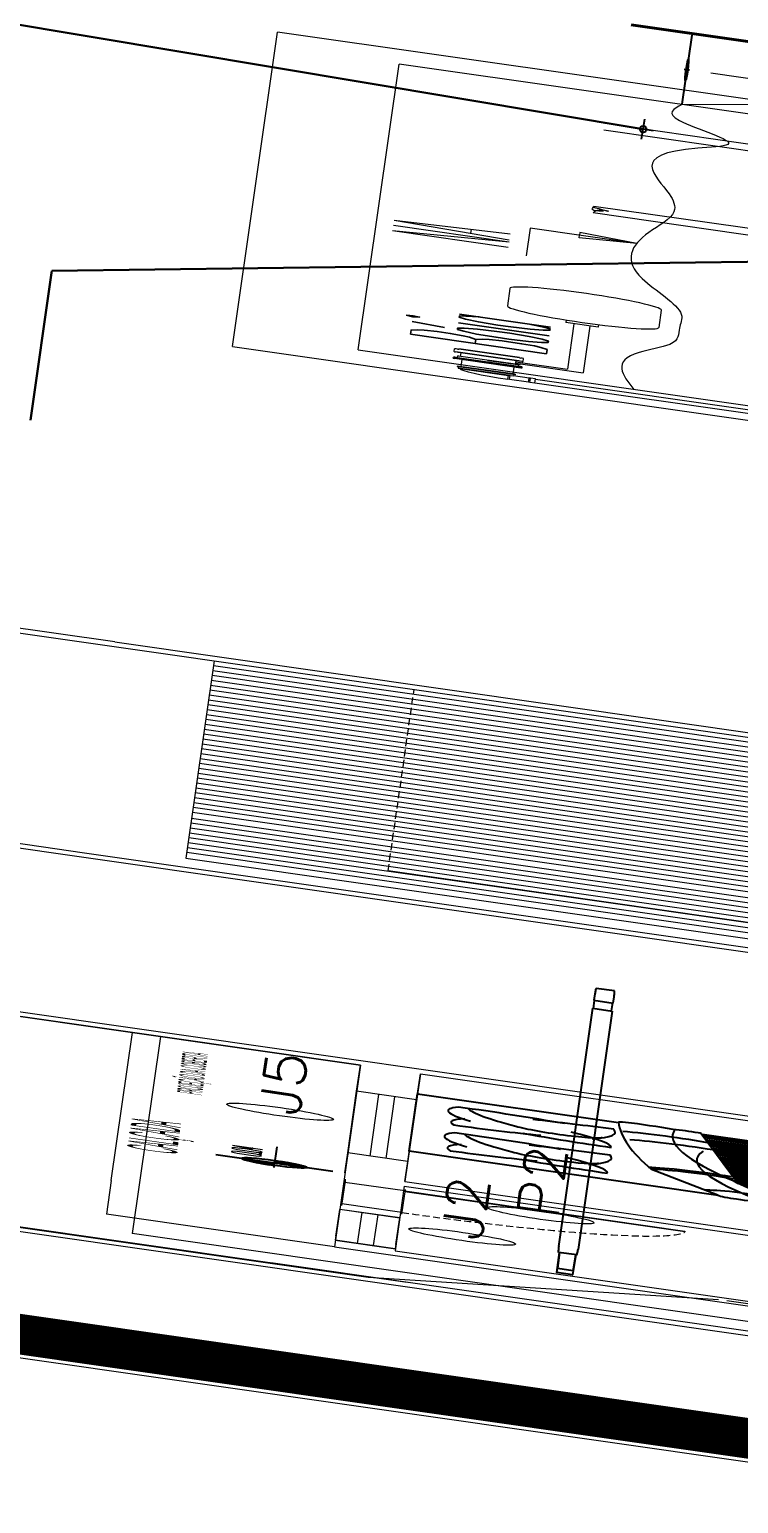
# Model space of a CAD drawing. Header units: millimetres. Extents: x -361192058 to 101130107379, y -14071650034 to 19218552450.
# Drawn here: x -126125 to -126020.8, y 40523.2 to 40739.9 of the extents above; entities that cross this region are included whole.
import ezdxf
from ezdxf.enums import TextEntityAlignment as Align

# ---------------------------------------------------------------- set-up
doc = ezdxf.new("R2010")
doc.units = ezdxf.units.MM
doc.header["$LTSCALE"] = 0.5
doc.linetypes.add('HIDDEN2', pattern=[0.1875, 0.125, -0.0625])
for name, color, linetype in [('02', 2, 'Continuous'), ('APBAN', 4, 'Continuous'), ('ARCO', 7, 'HIDDEN2'), ('COTAS', 7, 'Continuous'), ('DIVERSOS', 4, 'Continuous'), ('ESQUADRIA', 3, 'Continuous'), ('ESQUADRIAS', 3, 'Continuous'), ('HATCH', 8, 'Continuous'), ('MOBIL-I', 251, 'Continuous'), ('parede', 2, 'Continuous'), ('PISO', 8, 'Continuous'), ('projeção 02', 7, 'HIDDEN2'), ('TEXT02', 3, 'Continuous'), ('TEXTO2', 3, 'Continuous'), ('tubulação esg', 4, 'Continuous'), ('TUBULAÇÃO_HIDRÁULICA', 5, 'Continuous'), ('TXT_0', 7, 'Continuous')]:
    doc.layers.add(name, color=color, linetype=linetype)
doc.styles.add('ADITIVOCAD', font='ROMANS.shx')
doc.styles.add('COTAS', font='romans.shx')
doc.styles.add('R80', font='simplex.shx', dxfattribs={"height": 0.2})
doc.styles.add('ROMANS', font='romans', dxfattribs={"height": 0.1})
doc.styles.add('SANSSERIF', font='sas_____.pfb', dxfattribs={"height": 1})
doc.styles.get("Standard").update_dxf_attribs({"font": 'txt.shx', "height": 0.12})
doc.dimstyles.new('COTAS', dxfattribs={"dimtxt": 0.08, "dimasz": 0.06, "dimexe": 0.18, "dimexo": 0.0625, "dimgap": 0.05, "dimtad": 1, "dimdec": 4, "dimzin": 4, "dimdsep": 46, "dimtxsty": 'R80', "dimblk1": 'DOT', "dimblk2": 'DOT', "dimsah": 1, "dimcen": 0.09, "dimse1": 1, "dimse2": 1, "dimclrt": 150, "dimadec": 0, "dimazin": 0, "dimtfac": 1, "dimtdec": 4, "dimtmove": 2, "dimatfit": 3, "dimldrblk": 'DOT', "dimfxl": 0, "dimtolj": 1, "dimtzin": 0, "dimarcsym": 0})

# ---------------------------------------------------------------- blocks, each defined once
blk = doc.blocks.new('_Dot')
at = {"color": 0, "lineweight": -2}
blk.add_line((-0.5, 0), (-1, 0), dxfattribs=at)
at = {"color": 0, "const_width": 0.5}
blk.add_lwpolyline([(-0.25, 0, 1), (0.25, 0, 1)], format="xyb", close=True, dxfattribs=at)
blk = doc.blocks.new('DOT')
for p, q in [((0, -1.5), (0, 1.5)), ((1.5, 0), (-1.5, 0))]:
    blk.add_line(p, q)
blk.add_circle((0, 0), 0.5)
blk = doc.blocks.new('BOLA')
for p, q in [((0, -1.435), (0, 1.435)), ((-1.435, 0), (1.435, 0))]:
    blk.add_line(p, q)
blk.add_circle((0, 0), 0.452)
blk = doc.blocks.new('ADC_MCOZ_03')
for p, q in [((-0.2944, -0.66), (-0.2944, -0.68)), ((0.2944, -0.66), (0.2944, -0.68))]:
    blk.add_line(p, q)
for points in [[(-0.2625, -0.05), (-0.2525, 0), (0.2525, 0), (0.2625, -0.05)], [(-0.2523, -0.05), (-0.2443, -0.01), (0.2443, -0.01), (0.2523, -0.05)]]:
    blk.add_lwpolyline(points)
for points in [[(0.2984, -0.05, -0.414214), (0.3125, -0.0641), (0.3125, -0.66), (-0.3125, -0.66), (-0.3125, -0.0641, -0.414214), (-0.2984, -0.05)], [(-0.3125, -0.68), (-0.3125, -0.6959, 0.414214), (-0.2984, -0.71), (0.2984, -0.71, 0.414214), (0.3125, -0.6959), (0.3125, -0.68)]]:
    blk.add_lwpolyline(points, format="xyb", close=True)
blk = doc.blocks.new('A2')
at = {"color": 8}
for p, q in [((0.745, -2), (0.745, -0.7391)), ((0.795, -1.985), (0.795, -0.7352)), ((0.845, -2.0217), (0.845, -0.7314)), ((0.895, -2.027), (0.895, -0.7276)), ((0.245, -2), (0.245, -0.7773)), ((0.295, -2), (0.295, -0.7735)), ((0.345, -2), (0.345, -0.7697)), ((0.395, -2), (0.395, -0.7658)), ((0.445, -2), (0.445, -0.762)), ((0.495, -2), (0.495, -0.7582)), ((0.545, -2), (0.545, -0.7544)), ((0.595, -2), (0.595, -0.7505)), ((0.645, -2), (0.645, -0.7467)), ((0.695, -2), (0.695, -0.7429)), ((-0.255, -2), (-0.255, -0.8155)), ((-0.23, -0.9011), (-0.23, -0.8155)), ((-0.205, -2), (-0.205, -0.8117)), ((-0.18, -0.8694), (-0.18, -0.8117)), ((-0.155, -2), (-0.155, -0.8079)), ((-0.13, -0.8438), (-0.13, -0.8079)), ((-0.105, -2), (-0.105, -0.8041)), ((-0.08, -0.8236), (-0.08, -0.8041)), ((-0.055, -2), (-0.055, -0.8002)), ((-0.005, -2), (-0.005, -0.7964)), ((0.045, -2), (0.045, -0.7926)), ((0.095, -2), (0.095, -0.7888)), ((0.145, -2), (0.145, -0.7849)), ((0.195, -2), (0.195, -0.7811)), ((0.945, -2.0358), (0.945, -0.7964)), ((-0.505, -2), (-0.505, -0.8429)), ((-0.48, -1.283), (-0.48, -0.8429)), ((-0.455, -2), (-0.455, -0.8308)), ((-0.43, -1.1361), (-0.43, -0.8308)), ((-0.405, -2), (-0.405, -0.827)), ((-0.38, -1.0514), (-0.38, -0.827)), ((-0.355, -2), (-0.355, -0.8232)), ((-0.33, -0.9891), (-0.33, -0.8232)), ((-0.305, -2), (-0.305, -0.8194)), ((-0.28, -0.9404), (-0.28, -0.8194)), ((-0.655, -2), (-0.655, -0.8877)), ((-0.63, -2), (-0.63, -0.8877)), ((-0.605, -2), (-0.605, -0.8716)), ((-0.58, -2), (-0.58, -0.8716)), ((-0.555, -2), (-0.555, -0.8566)), ((-0.53, -2), (-0.53, -0.8566)), ((-0.755, -2), (-0.755, -0.9238)), ((-0.73, -2), (-0.73, -0.9238)), ((-0.705, -2), (-0.705, -0.9051)), ((-0.68, -2), (-0.68, -0.9051)), ((-0.855, -2.0453), (-0.855, -0.9652)), ((-0.83, -2.0453), (-0.83, -0.9652)), ((-0.805, -2.015), (-0.805, -0.9438)), ((-0.78, -2.015), (-0.78, -0.9438)), ((-0.93, -2.0331), (-0.93, -0.988)), ((-0.905, -2.0331), (-0.905, -0.988)), ((-0.88, -2.0331), (-0.88, -0.988)), ((-0.955, -2.0331), (-0.955, -1.2363)), ((-0.48, -2), (-0.48, -1.5323)), ((-0.43, -2), (-0.43, -1.6792)), ((-0.38, -2), (-0.38, -1.7639)), ((-0.33, -2), (-0.33, -1.8261)), ((-0.28, -2), (-0.28, -1.8749)), ((-0.23, -2), (-0.23, -1.9142)), ((-0.18, -2), (-0.18, -1.9459)), ((-0.13, -2), (-0.13, -1.9715)), ((-0.08, -2), (-0.08, -1.9917))]:
    blk.add_line(p, q, dxfattribs=at)
blk.add_lwpolyline([(-0.95, -0.7864), (-0.95, 0), (0.95, 0), (0.95, -0.5116)])
for points in [[(-0.4937, -0.1271, 0.14715), (-0.7437, -0.1021, 0.124017), (-0.6737, -0.3221, 8.542003)], [(-0.1887, -0.3771, 0.115099), (-0.1437, -0.1071, 0.202892), (-0.5437, -0.1421, 4.019894)], [(0.3563, -0.1271, 0.14715), (0.1063, -0.1021, 0.124017), (0.1763, -0.3221, 8.542003)], [(0.6613, -0.3771, 0.115099), (0.7063, -0.1071, 0.202892), (0.3063, -0.1421, 4.019894)], [(-0.6937, -0.2771, 0.09902), (-0.7437, -0.5021, 0.169064), (-0.4337, -0.3971, -0.343387)], [(0.1563, -0.2771, 0.09902), (0.1063, -0.5021, 0.169064), (0.4163, -0.3971, -0.343387)], [(-0.5537, -0.4521, 0.112206), (-0.1437, -0.5021, 0.070755), (-0.2037, -0.2971, -1.551943)], [(0.2963, -0.4521, 0.112206), (0.7063, -0.5021, 0.070755), (0.6463, -0.2971, -1.551943)], [(-0.2692, -0.7939, 0.075988), (-0.9427, -1.0061, -0.502824), (-0.9784, -0.9878, -0.142549), (-0.9692, -0.9109, -0.066811), (-0.981, -0.8335, -0.328343), (-0.9467, -0.7851), (-0.4192, -0.6109, -0.025749), (0.9573, -0.5114, -0.334099), (0.9818, -0.5287, -0.185174), (0.975, -0.6509, -0.187316), (0.982, -0.7142, -0.311124), (0.9734, -0.7216), (-0.4842, -0.8331)], [(-0.9427, -1.0061), (-0.96, -1.33), (-0.95, -1.485), (-0.955, -1.755), (-0.97, -1.89), (-0.975, -1.915, -1.132782), (-0.99, -1.91, 0.98261), (-1.01, -1.9, 0.32203), (-1.005, -1.935), (-1.005, -1.975, 0.439902), (-0.945, -2.03, -0.126697), (-0.885, -2.04, 0.376451), (-0.805, -2.015, -0.344872), (-0.765, -2), (0.755, -2, 0.181335), (0.795, -1.985, -0.809524), (0.815, -2, 0.220339), (0.815, -2.025), (0.86, -2.02), (0.935, -2.035, 0.501823), (0.985, -1.99, 0.315909), (0.975, -1.855, 0.473766), (0.97, -1.855, -0.12128), (0.95, -1.87), (0.955, -1.72), (0.95, -1.4), (0.955, -1.225), (0.9441, -0.7247)]]:
    blk.add_lwpolyline(points, format="xyb")
for points in [[(-0.4387, -0.4771, -0.804152), (-0.4937, -0.2571, -0.132344), (-0.1487, -0.1321, -0.042249)], [(0.4113, -0.4771, -0.804152), (0.3563, -0.2571, -0.132344), (0.7013, -0.1321, -0.042249)], [(0.4402, -0.5463, -0.26737), (0.4937, -0.7722, -7.474594)], [(0.6742, -0.5256, -0.289881), (0.7012, -0.7503, 10.034941)], [(-0.414, -0.61, -0.337543), (-0.3491, -0.8188, -6.119059)], [(-0.3702, -0.6025, -0.348871), (-0.2917, -0.8128, -6.119059)], [(-0.4161, -0.8227, -0.081114), (0.9793, -0.655, -24.776446)], [(-0.9692, -0.9109, -0.10864), (0.4143, -0.7327, -11.759975)], [(-0.8449, -0.7515, -0.424879), (-0.772, -0.9305, 6.281867)], [(-0.055, -2, -0.838761), (0.095, -0.7888, -0.295511)]]:
    blk.add_lwpolyline(points, format="xyb", dxfattribs=at)
blk = doc.blocks.new('Adc_nivelpl')
h = blk.add_hatch()
h.set_pattern_fill('_U', color=256, scale=0.005, angle=45, style=0, double=1)
h.set_pattern_definition([(45, (-5.8772514, -3.5161936), (-0.003535534, 0.003535534), []), (135, (-5.8772514, -3.5161936), (-0.003535534, -0.003535534), [])])
h.paths.add_polyline_path([(0.1954, -0.0865, 0.414214), (0.0865, -0.1954), (0.1954, -0.1954)])
h.paths.add_polyline_path([(0.1954, -0.1954), (0.1954, -0.3043, 0.414214), (0.3043, -0.1954)])
for p, q in [((0.1954, 0), (0.1954, -0.3908)), ((0.8958, -0.1954), (0, -0.1954))]:
    blk.add_line(p, q)
blk.add_circle((0.1954, -0.1954), 0.1089)
at = {"flags": 8}
blk.add_attdef('NIVEL', (0.3642, -0.1501), '', height=0.1, dxfattribs=at)
blk = doc.blocks.new('APROVADO QUADRA 21.2 MBVII')
at = {"layer": '02', "color": 8, "lineweight": 18}
for p, q in [((4240.5794, 2278.3595), (4240.5794, 2278.7095)), ((4234.6794, 2277.8595), (4234.6794, 2278.4295)), ((4240.5794, 2278.3595), (4234.1794, 2278.3595)), ((4234.1794, 2272.5595), (4234.1794, 2278.3595)), ((4240.5794, 2277.8595), (4240.5794, 2278.3595)), ((4246.3712, 2278.3595), (4246.3712, 2272.6595)), ((4233.8794, 2276.9095), (4233.8794, 2278.0095)), ((4240.5794, 2278.0095), (4240.5794, 2277.8595)), ((4234.6794, 2277.8595), (4234.6794, 2273.1595)), ((4240.5794, 2277.8595), (4234.6794, 2277.8595)), ((4235.8951, 2277.8595), (4234.8951, 2277.8595)), ((4234.8951, 2277.8595), (4234.8951, 2277.7092)), ((4235.8951, 2277.7092), (4235.8951, 2277.8595)), ((4246.8811, 2273.1595), (4246.8811, 2277.8595)), ((4234.8294, 2277.7095), (4234.8294, 2273.3095)), ((4236.9294, 2277.7095), (4234.8294, 2277.7095)), ((4234.8951, 2277.7092), (4235.8951, 2277.7092)), ((4236.9294, 2277.7095), (4236.9294, 2273.1595)), ((4240.5794, 2277.7095), (4237.0794, 2277.7095)), ((4237.0794, 2277.7095), (4237.0794, 2273.1595)), ((4237.0794, 2277.7095), (4237.0794, 2273.1595))]:
    blk.add_line(p, q, dxfattribs=at)
at = {"layer": '02', "color": 4, "lineweight": 18}
blk.add_line((4272.5991, 2277.4082), (4274.1607, 2276.5807), dxfattribs=at)
at = {"layer": '02', "color": 7, "lineweight": 18}
blk.add_line((4273.7256, 2273.8438), (4273.7256, 2277.3482), dxfattribs=at)
at = {"layer": '02', "lineweight": 18}
blk.add_lwpolyline([(4229.7208, 2238.7047), (4290.9208, 2238.7047), (4290.9208, 2283.2547), (4229.7208, 2283.2547)], close=True, dxfattribs=at)
at = {"layer": '02', "lineweight": 18, "const_width": 0.1}
blk.add_lwpolyline([(4230.4708, 2239.4547), (4290.1708, 2239.4547), (4290.1708, 2282.5047), (4230.4708, 2282.5047)], close=True, dxfattribs=at)
at = {"layer": 'ARCO', "color": 8, "lineweight": 18}
blk.add_arc((4236.8007, 2277.7272), 0.7227, 181.6504, 265.8407, dxfattribs=at)
at = {"layer": 'COTAS', "lineweight": 18}
for p, q in [((4267.9733, 2277.7368), (4267.0717, 2277.7368)), ((4267.973, 2277.4702), (4267.9733, 2277.7368)), ((4267.8839, 2277.6135), (4267.9732, 2277.6134)), ((4267.973, 2277.4702), (4267.8839, 2277.6135)), ((4268.0621, 2277.6135), (4267.9728, 2277.6134)), ((4267.973, 2277.4702), (4268.0621, 2277.6135))]:
    blk.add_line(p, q, dxfattribs=at)
blk.add_open_spline([(4272.5991, 2277.4082), (4272.4235, 2277.4271), (4272.0615, 2277.466), (4271.6268, 2277.2155), (4270.8593, 2277.5395), (4270.0402, 2277.4193), (4269.0739, 2277.3751), (4268.1383, 2277.478), (4267.0535, 2277.506), (4266.094, 2277.3194), (4265.4362, 2277.342), (4264.9619, 2277.3256), (4264.2579, 2277.5023), (4263.7201, 2277.4588), (4263.3177, 2277.4262)], degree=3, knots=[0, 0, 0, 0, 0.524106, 1.079856, 1.342524, 2.93107, 3.472606, 4.25026, 5.747679, 6.709959, 7.160989, 7.720557, 8.12396, 9.322028, 9.322028, 9.322028, 9.322028], dxfattribs=at)
at = {"layer": 'DIVERSOS', "color": 8, "lineweight": 18}
for p, q in [((4245.9212, 2278.6095), (4245.9212, 2281.0095)), ((4252.9212, 2278.6095), (4252.9212, 2281.0095)), ((4246.0712, 2278.6095), (4246.0712, 2280.8595)), ((4252.7712, 2280.8595), (4252.7712, 2278.6095)), ((4245.9212, 2256.0095), (4245.9212, 2278.6095)), ((4246.0712, 2256.5095), (4246.0712, 2278.6095)), ((4235.0313, 2277.8595), (4235.8951, 2277.8595)), ((4237.7294, 2277.8595), (4239.7294, 2277.8595)), ((4235.0313, 2277.7095), (4235.8313, 2277.7095)), ((4237.7294, 2277.7095), (4239.7294, 2277.7095))]:
    blk.add_line(p, q, dxfattribs=at)
at = {"layer": 'ESQUADRIA', "color": 8, "lineweight": 18}
for p, q in [((4235.8951, 2277.8045), (4234.8951, 2277.8045)), ((4239.7294, 2277.8045), (4237.7294, 2277.8045)), ((4235.8951, 2277.7645), (4234.8951, 2277.7645)), ((4239.7294, 2277.7645), (4237.7294, 2277.7645))]:
    blk.add_line(p, q, dxfattribs=at)
at = {"layer": 'ESQUADRIAS', "color": 8, "lineweight": 18}
for p, q in [((4252.7712, 2278.6095), (4252.7712, 2271.6095)), ((4252.9212, 2278.6095), (4252.9212, 2263.6095)), ((4252.7712, 2278.3595), (4246.3712, 2278.3595))]:
    blk.add_line(p, q, dxfattribs=at)
for points in [[(4236.0283, 2277.7064), (4236.0783, 2277.7064), (4236.0783, 2277.8564), (4236.0283, 2277.8564)], [(4236.8283, 2277.7064), (4236.7783, 2277.7064), (4236.7783, 2277.8564), (4236.8283, 2277.8564)], [(4236.7783, 2277.0064), (4236.7483, 2277.0064), (4236.7483, 2277.7064), (4236.7783, 2277.7064), (4236.7783, 2277.0064)]]:
    blk.add_lwpolyline(points, dxfattribs=at)
at = {"layer": 'HATCH', "color": 8, "lineweight": 18}
for p, q in [((4246.5475, 2272.6595), (4246.5475, 2278.3595)), ((4246.7062, 2277.2095), (4246.7062, 2278.3595)), ((4246.865, 2277.2095), (4246.865, 2278.3595)), ((4247.0237, 2277.2095), (4247.0237, 2278.3595)), ((4247.1825, 2277.2095), (4247.1825, 2278.3595)), ((4247.3412, 2277.2095), (4247.3412, 2278.3595)), ((4247.5, 2277.2095), (4247.5, 2278.3595)), ((4247.6587, 2277.2095), (4247.6587, 2278.3595)), ((4247.85, 2266.3595), (4247.85, 2278.3595)), ((4248.0087, 2266.3595), (4248.0087, 2278.3595)), ((4248.1675, 2266.3595), (4248.1675, 2278.3595)), ((4248.3262, 2266.3595), (4248.3262, 2278.3595)), ((4248.485, 2266.3595), (4248.485, 2278.3595)), ((4248.6437, 2266.3595), (4248.6437, 2278.3595)), ((4248.8025, 2266.3595), (4248.8025, 2278.3595)), ((4248.9612, 2273.7734), (4248.9612, 2278.3595)), ((4249.12, 2273.7734), (4249.12, 2278.3595)), ((4249.2787, 2274.1124), (4249.2787, 2278.3595)), ((4249.4375, 2274.2727), (4249.4375, 2278.3595)), ((4249.5962, 2274.4329), (4249.5962, 2278.3595)), ((4249.755, 2274.5932), (4249.755, 2278.3595)), ((4249.9137, 2274.727), (4249.9137, 2278.3595)), ((4250.0725, 2277.2095), (4250.0725, 2278.3595)), ((4250.2312, 2277.2095), (4250.2312, 2278.3595)), ((4250.39, 2277.2095), (4250.39, 2278.3595)), ((4250.5487, 2277.2095), (4250.5487, 2278.3595)), ((4250.7075, 2277.2095), (4250.7075, 2278.3595)), ((4250.8662, 2277.2095), (4250.8662, 2278.3595)), ((4251.025, 2277.2095), (4251.025, 2278.3595)), ((4251.1837, 2277.2095), (4251.1837, 2278.3595)), ((4251.3425, 2277.2095), (4251.3425, 2278.3595)), ((4251.5012, 2277.2095), (4251.5012, 2278.3595)), ((4251.66, 2277.2095), (4251.66, 2278.3595)), ((4251.8187, 2277.2095), (4251.8187, 2278.3595)), ((4251.9775, 2277.2095), (4251.9775, 2278.3595)), ((4252.1362, 2277.2095), (4252.1362, 2278.3595)), ((4252.295, 2277.2095), (4252.295, 2278.3595)), ((4252.4537, 2277.2095), (4252.4537, 2278.3595)), ((4252.6125, 2277.2095), (4252.6125, 2278.3595)), ((4246.7062, 2272.6595), (4246.7062, 2277.2095)), ((4246.865, 2272.6595), (4246.865, 2277.2095)), ((4247.0237, 2272.6595), (4247.0237, 2277.2095)), ((4247.1825, 2266.3595), (4247.1825, 2277.2095)), ((4247.3412, 2266.3595), (4247.3412, 2277.2095)), ((4247.5, 2266.3595), (4247.5, 2277.2095)), ((4247.6587, 2266.3595), (4247.6587, 2277.2095)), ((4250.0725, 2274.5908), (4250.0725, 2277.2095)), ((4250.2312, 2274.4482), (4250.2312, 2277.2095)), ((4250.39, 2274.2879), (4250.39, 2277.2095)), ((4250.5487, 2274.1277), (4250.5487, 2277.2095)), ((4250.7075, 2273.7734), (4250.7075, 2277.2095)), ((4250.8662, 2273.7734), (4250.8662, 2277.2095)), ((4251.025, 2272.6139), (4251.025, 2277.2095)), ((4251.1837, 2272.6139), (4251.1837, 2277.2095)), ((4251.3425, 2275.7978), (4251.3425, 2277.2095)), ((4251.5012, 2275.7978), (4251.5012, 2277.2095)), ((4251.66, 2275.4178), (4251.66, 2277.2095)), ((4251.8187, 2270.8095), (4251.8187, 2277.2095)), ((4251.9775, 2270.8095), (4251.9775, 2277.2095)), ((4252.1362, 2270.8095), (4252.1362, 2277.2095)), ((4252.295, 2270.8095), (4252.295, 2277.2095)), ((4252.4537, 2270.8095), (4252.4537, 2277.2095)), ((4252.6125, 2270.8095), (4252.6125, 2277.2095))]:
    blk.add_line(p, q, dxfattribs=at)
at = {"layer": 'parede', "color": 8, "lineweight": 18}
for p, q in [((4233.7294, 2256.0095), (4233.7294, 2281.0095)), ((4240.7294, 2281.0095), (4240.7294, 2256.0095)), ((4233.8794, 2277.6688), (4233.8794, 2280.8595)), ((4240.5794, 2280.8595), (4240.5794, 2277.8595)), ((4234.8951, 2277.7095), (4234.8951, 2277.8595)), ((4235.8951, 2277.7095), (4235.8951, 2277.8595)), ((4237.0794, 2277.8595), (4237.7294, 2277.8595)), ((4237.7294, 2277.7095), (4237.7294, 2277.8595)), ((4239.7294, 2277.8595), (4240.5794, 2277.8595)), ((4239.7294, 2277.7095), (4239.7294, 2277.8595)), ((4236.0783, 2277.7064), (4236.0783, 2277.8564)), ((4236.8783, 2277.8564), (4236.7783, 2277.8564)), ((4236.7783, 2277.7064), (4236.7783, 2277.8564)), ((4237.0794, 2277.7095), (4237.7294, 2277.7095)), ((4239.7294, 2277.7095), (4240.5794, 2277.7095)), ((4240.5794, 2277.7095), (4240.5794, 2273.6995)), ((4233.8794, 2273.3095), (4233.8794, 2276.9095))]:
    blk.add_line(p, q, dxfattribs=at)
at = {"layer": 'parede', "color": 7, "lineweight": 18}
for p, q in [((4262.8536, 2278.4245), (4273.0632, 2278.4245)), ((4262.8536, 2278.4245), (4262.8536, 2265.8972)), ((4273.0632, 2270.0712), (4273.0632, 2278.4245)), ((4263.3177, 2278.1151), (4263.3177, 2273.7838)), ((4263.3177, 2278.1151), (4272.5991, 2278.1151)), ((4272.5991, 2273.7838), (4272.5991, 2278.1151))]:
    blk.add_line(p, q, dxfattribs=at)
at = {"layer": 'PISO', "color": 8, "lineweight": 18}
for p, q in [((4235.7784, 2278.4295), (4234.6794, 2278.4295)), ((4235.7784, 2278.4295), (4240.5794, 2278.4295)), ((4236.8283, 2277.8564), (4236.0283, 2277.8564)), ((4236.8283, 2277.7064), (4236.0283, 2277.7064))]:
    blk.add_line(p, q, dxfattribs=at)
for centre in [(4238.7294, 2278.04), (4235.5909, 2277.5497), (4236.6254, 2277.3646)]:
    blk.add_circle(centre, 0.1333, dxfattribs=at)
at = {"layer": 'projeção 02', "color": 8, "lineweight": 18}
blk.add_line((4246.8811, 2277.8595), (4252.7712, 2277.8595), dxfattribs=at)
at = {"layer": 'tubulação esg', "lineweight": 18}
for p, q in [((4263.1936, 2277.8638), (4263.1897, 2277.86)), ((4263.1897, 2277.86), (4263.1897, 2277.7383)), ((4263.1936, 2277.7344), (4263.1936, 2277.8638)), ((4263.2411, 2277.8638), (4263.1936, 2277.8638)), ((4263.2443, 2277.867), (4263.2411, 2277.8638)), ((4263.2411, 2277.7255), (4263.2411, 2277.8638)), ((4263.2443, 2277.7224), (4263.2443, 2277.867)), ((4263.257, 2277.867), (4263.2443, 2277.867)), ((4263.257, 2277.7224), (4263.257, 2277.867)), ((4263.4823, 2277.7177), (4263.4823, 2277.8692)), ((4263.4823, 2277.8692), (4263.4857, 2277.8692)), ((4263.4892, 2277.8726), (4263.4892, 2277.8761)), ((4263.4892, 2277.7177), (4263.4892, 2277.8692)), ((4263.4926, 2277.8795), (4263.5201, 2277.8795)), ((4263.4926, 2277.8761), (4263.4926, 2277.7108)), ((4263.5201, 2277.7108), (4263.5201, 2277.8761)), ((4263.5235, 2277.8726), (4263.5235, 2277.8761)), ((4263.5235, 2277.7177), (4263.5235, 2277.8692)), ((4263.527, 2277.8692), (4263.5785, 2277.8692)), ((4263.5802, 2277.7194), (4263.5802, 2277.8675)), ((4263.5802, 2277.8621), (4263.6913, 2277.8621)), ((4263.6913, 2277.8692), (4263.6947, 2277.8692)), ((4263.6913, 2277.7177), (4263.6913, 2277.8692)), ((4263.6982, 2277.8726), (4263.6982, 2277.8761)), ((4263.6982, 2277.7177), (4263.6982, 2277.8692)), ((4263.7016, 2277.8795), (4263.7955, 2277.8795)), ((4263.7989, 2277.8726), (4263.7989, 2277.8761)), ((4263.7989, 2277.7177), (4263.7989, 2277.8692)), ((4263.8058, 2277.8692), (4263.8024, 2277.8692)), ((4263.8058, 2277.7177), (4263.8058, 2277.8692)), ((4263.257, 2277.8571), (4263.4823, 2277.8571)), ((4263.5675, 2277.7934), (4263.5737, 2277.7934)), ((4263.5675, 2277.7135), (4263.5675, 2277.7934)), ((4263.5737, 2277.7135), (4263.5737, 2277.7934)), ((4265.9615, 2277.7653), (4265.4014, 2277.7653)), ((4263.0642, 2277.7344), (4263.068, 2277.7383)), ((4263.0642, 2277.6868), (4263.0642, 2277.7344)), ((4263.0642, 2277.7344), (4263.1936, 2277.7344)), ((4263.068, 2277.7383), (4263.1897, 2277.7383)), ((4263.1897, 2277.7383), (4263.1936, 2277.7344)), ((4263.1936, 2277.7344), (4263.2024, 2277.7255)), ((4263.2024, 2277.6868), (4263.2024, 2277.7255)), ((4263.2411, 2277.7255), (4263.2024, 2277.7255)), ((4263.2443, 2277.7224), (4263.2411, 2277.7255)), ((4263.257, 2277.7224), (4263.2443, 2277.7224)), ((4263.257, 2277.7276), (4263.4823, 2277.7276)), ((4263.4823, 2277.7177), (4263.4857, 2277.7177)), ((4263.4892, 2277.7108), (4263.4892, 2277.7142)), ((4263.5235, 2277.7108), (4263.5235, 2277.7142)), ((4263.527, 2277.7177), (4263.5675, 2277.7177)), ((4263.5675, 2277.7135), (4263.5737, 2277.7135)), ((4263.5737, 2277.7177), (4263.5785, 2277.7177)), ((4263.5802, 2277.7247), (4263.6913, 2277.7247)), ((4263.6168, 2277.7247), (4263.6168, 2277.5558)), ((4263.6572, 2277.7247), (4263.6572, 2277.5961)), ((4263.6913, 2277.7177), (4263.6947, 2277.7177)), ((4263.6982, 2277.7108), (4263.6982, 2277.7142)), ((4263.7989, 2277.7108), (4263.7989, 2277.7142)), ((4263.8058, 2277.7177), (4263.8024, 2277.7177)), ((4263.061, 2277.6837), (4263.0642, 2277.6868)), ((4263.061, 2277.671), (4263.061, 2277.6837)), ((4263.061, 2277.6837), (4263.2056, 2277.6837)), ((4263.0642, 2277.6868), (4263.2024, 2277.6868)), ((4263.2056, 2277.6837), (4263.2024, 2277.6868)), ((4263.2056, 2277.671), (4263.2056, 2277.6837)), ((4263.4926, 2277.7074), (4263.5201, 2277.7074)), ((4263.7016, 2277.7074), (4263.7955, 2277.7074)), ((4263.061, 2277.671), (4263.2056, 2277.671)), ((4263.0727, 2277.671), (4263.0727, 2271.9314)), ((4263.1939, 2277.671), (4263.1939, 2271.9314)), ((4265.2164, 2277.6163), (4265.1332, 2277.6163)), ((4265.1332, 2277.5356), (4265.1332, 2277.6163)), ((4265.1332, 2277.5961), (4263.6572, 2277.5961)), ((4268.7431, 2274.1983), (4268.7431, 2277.5879)), ((4268.9574, 2274.1983), (4268.9574, 2277.5879)), ((4271.436, 2277.5903), (4271.4351, 2272.2313)), ((4271.6388, 2272.2313), (4271.6388, 2277.5903)), ((4265.1332, 2277.5558), (4263.6168, 2277.5558)), ((4265.2164, 2277.5356), (4265.1332, 2277.5356)), ((4265.9615, 2277.3866), (4265.4014, 2277.3866))]:
    blk.add_line(p, q, dxfattribs=at)
for centre, radius, start, end in [((4263.1929, 2277.735), 0.125, 91.4733, 178.5267), ((4263.4857, 2277.8726), 0.00344, 270, 0), ((4263.4926, 2277.8761), 0.00344, 90, 180), ((4263.5201, 2277.8761), 0.00344, 0, 90), ((4263.527, 2277.8726), 0.00344, 180, 270), ((4263.5785, 2277.8675), 0.00172, 0, 90), ((4263.6947, 2277.8726), 0.00344, 270, 0), ((4263.7016, 2277.8761), 0.00344, 90, 180), ((4263.7955, 2277.8761), 0.00344, 0, 90), ((4263.8024, 2277.8726), 0.00344, 180, 270), ((4265.4014, 2277.5759), 0.1894, 90, 270), ((4265.9615, 2277.5759), 0.1894, 270, 90), ((4263.4857, 2277.7142), 0.00344, 0, 90), ((4263.527, 2277.7142), 0.00344, 90, 180), ((4263.5785, 2277.7194), 0.00172, 270, 0), ((4263.6947, 2277.7142), 0.00344, 0, 90), ((4263.8024, 2277.7142), 0.00344, 90, 180), ((4263.4926, 2277.7108), 0.00344, 180, 270), ((4263.5201, 2277.7108), 0.00344, 270, 0), ((4263.7016, 2277.7108), 0.00344, 180, 270), ((4263.7955, 2277.7108), 0.00344, 270, 0)]:
    blk.add_arc(centre, radius, start, end, dxfattribs=at)
for points in [[(4268.9372, 2277.5918), (4268.8661, 2277.5508), (4268.8172, 2277.5823), (4268.7431, 2277.5879)], [(4268.8438, 2277.5633), (4268.8862, 2277.591), (4268.9574, 2277.5879)]]:
    blk.add_spline(points, degree=3, dxfattribs=at)
at = {"layer": 'TUBULAÇÃO_HIDRÁULICA', "lineweight": 18}
for p, q in [((4233.857, 2277.7663), (4233.8601, 2280.5207)), ((4234.7439, 2276.9), (4233.857, 2277.7663)), ((4234.7456, 2275.9926), (4234.7456, 2276.8786))]:
    blk.add_line(p, q, dxfattribs=at)
at = {"layer": '02', "color": 7, "lineweight": 18, "xscale": 0.06, "yscale": 0.06, "zscale": 0.06, "rotation": 90}
blk.add_blockref('BOLA', (4273.7256, 2277.4082), dxfattribs=at)
at = {"layer": 'MOBIL-I', "color": 8, "lineweight": 18, "xscale": 0.9823274998925626, "yscale": 0.9823274998925626, "zscale": 0.9823274998925626}
blk.add_blockref('A2', (4238.9962, 2277.7095), dxfattribs=at)
at = {"layer": 'MOBIL-I', "color": 8, "lineweight": 18, "rotation": 90}
blk.add_blockref('ADC_MCOZ_03', (4234.8746, 2277.2857), dxfattribs=at)
at = {"layer": 'TXT_0', "color": 8, "lineweight": 18}
ref = blk.add_blockref('Adc_nivelpl', (4236.9304, 2278.1825), dxfattribs=dict(at, xscale=0.75, yscale=0.75, zscale=0.75))
ref.add_attrib('NIVEL', '0.04', (4237.2035, 2278.07), dxfattribs={"height": 0.075, "style": 'ADITIVOCAD', "flags": 8})
at = {"color": 0, "lineweight": 13, "flags": 8}
for p in [(4700.7247, 2280.1125), (4699.5738, 2277.8964), (4702.3546, 2276.195), (4703.6722, 2274.085), (4699.8445, 2272.2194), (4703.0488, 2270.137), (4703.0877, 2267.9803), (4700.6523, 2261.5216), (4700.7007, 2257.1593)]:
    blk.add_attdef('NIVEL', p, '', height=0.075, dxfattribs=at)
for rotation, width, p in [(90, 0.8, (4700.8205, 2275.7521)), (270, 0.6, (4703.8437, 2274.9021)), (90, 0.8, (4701.5575, 2268.5021)), (180, 0.6, (4651.1817, 2236.1931))]:
    blk.add_attdef('$PORTA', text='', height=0.09, rotation=rotation, dxfattribs=dict(at, width=width)).set_placement(p, align=Align.MIDDLE)
for p in [(4654.176, 2240.463), (4648.499, 2240.1923), (4637.8012, 2239.3845), (4633.4388, 2239.3361), (4656.3921, 2239.3121), (4652.4746, 2237.6822), (4646.4166, 2236.988), (4644.2598, 2236.9491), (4650.3646, 2236.3646)]:
    blk.add_attdef('NIVEL', p, '', height=0.075, rotation=270, dxfattribs=at)
at = {"color": 0, "lineweight": 13, "width": 0.8, "flags": 8}
for p in [(4652.0317, 2239.2163), (4644.7817, 2238.4793)]:
    blk.add_attdef('$PORTA', text='', height=0.09, dxfattribs=at).set_placement(p, align=Align.MIDDLE)
at = {"layer": 'APBAN', "lineweight": 18, "insert": (4274.2125, 2277.148), "char_height": 0.309381, "width": 4.370666, "attachment_point": 4, "style": 'COTAS'}
blk.add_mtext("ALTURA DA LÂMINA D'ÁGUA = 80cm", dxfattribs=at)
at = {"layer": 'DIVERSOS', "color": 8, "lineweight": 18, "char_height": 0.10106, "width": 0.373078, "attachment_point": 1}
for s, insert in [('{\\C3;J5}', (4238.6431, 2278.0925)), ('{\\C3;J2}', (4235.5046, 2277.6022)), ('{\\C3;P2}', (4236.5454, 2277.4233))]:
    blk.add_mtext(s, dxfattribs=dict(at, insert=insert))
at = {"layer": 'PISO', "color": 8, "lineweight": 18, "style": 'SANSSERIF'}
blk.add_text('PROJEÇÃO DA COBERTA', height=0.062598, dxfattribs=at).set_placement((4238.8896, 2278.2368))
at = {"layer": 'TEXT02', "lineweight": 18, "style": 'ROMANS'}
blk.add_text('NA', height=0.28927, dxfattribs=at).set_placement((4267.2223, 2278.0729), align=Align.TOP_LEFT)
blk.add_text('Bóia', height=0.34032, dxfattribs=at).set_placement((4263.998, 2277.6525))
at = {"layer": 'TEXTO2', "color": 8, "lineweight": 18, "style": 'SANSSERIF'}
blk.add_text('CALÇADA', height=0.12312, dxfattribs=at).set_placement((4236.8857, 2278.2781))
at = {"layer": 'APBAN', "lineweight": 18}
blk.add_leader([(4271.6388, 2277.4944), (4272.1728, 2279.2404)], dimstyle='COTAS', override={"dimldrblk": 'DOT'}, dxfattribs=at)
at = {"layer": 'APBAN', "lineweight": 18, "annotation_type": 0, "has_hookline": 1, "hookline_direction": 1, "text_width": 3.963}
blk.add_leader([(4268.6921, 2276.8005), (4264.4408, 2278.8936), (4264.3808, 2278.8936)], dimstyle='COTAS', override={"dimldrblk": 'DOT'}, dxfattribs=at)

msp = doc.modelspace()

# ---------------------------------------------------------------- block references
at = {"layer": '02', "color": 0, "lineweight": 30, "xscale": -4.574818403918471, "yscale": -59.40450511825884, "zscale": 4.574818403918471, "rotation": 261.8606972171988}
msp.add_blockref('APROVADO QUADRA 21.2 MBVII', (5129.041, 2225.201), dxfattribs=at)

doc.saveas('drawing.dxf')
